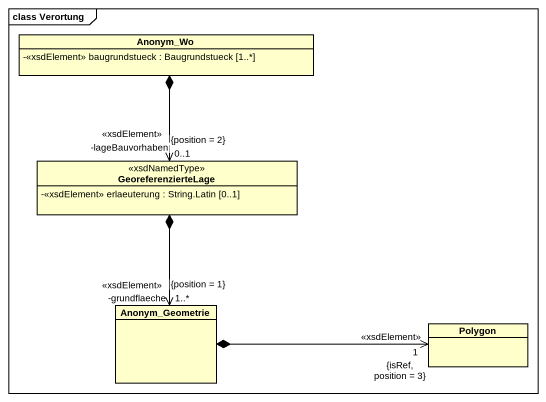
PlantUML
@startuml
mainframe class Verortung
hide circle
hide empty members
skinparam classAttributeIconSize 0
class Anonym_Wo {
  -<<xsdElement>> baugrundstueck : Baugrundstueck [1..*]
}
class GeoreferenzierteLage <<xsdNamedType>> {
  -<<xsdElement>> erlaeuterung : String.Latin [0..1]
}
class Anonym_Geometrie
class Polygon
Anonym_Wo *--> "-lageBauvorhaben\n<<xsdElement>>\n0..1\n{position = 2}" GeoreferenzierteLage
GeoreferenzierteLage *--> "-grundflaeche\n1..*\n<<xsdElement>>\n{position = 1}" Anonym_Geometrie
Anonym_Geometrie *-right-> "<<xsdElement>>\n1\n{isRef, position = 3}" Polygon
@enduml
